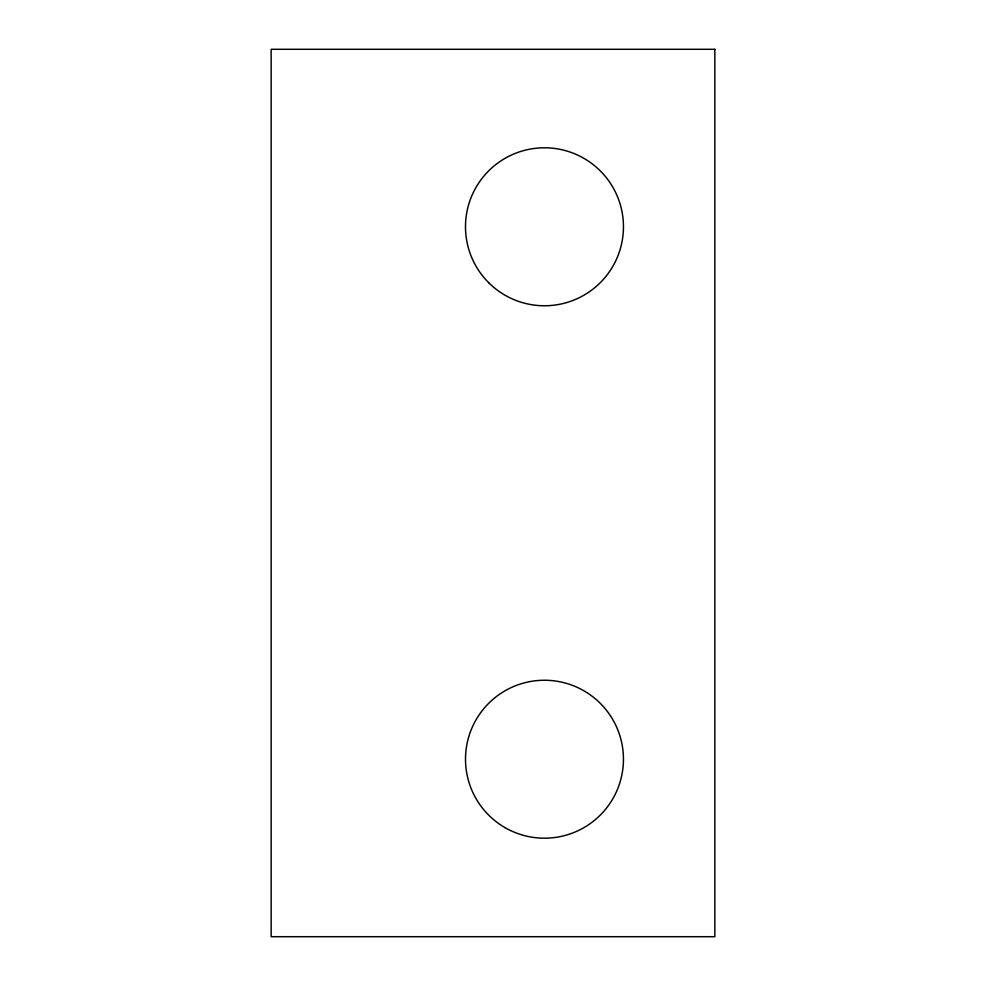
<?xml version="1.0" encoding="UTF-8"?>
<svg xmlns="http://www.w3.org/2000/svg" width="986" height="986" viewBox="0 0 986 986"><rect width="100%" height="100%" fill="white"/><g stroke="black" fill="none" stroke-linecap="round" stroke-linejoin="round"><path stroke-width="1.48" d="M714.85 49.3L271.15 49.3L271.15 936.7L714.85 936.7L714.85 49.3M488.625 282.625A78.979 78.979 0 0 0 620.761 247.227A78.979 78.979 0 0 0 524.022 150.488A78.979 78.979 0 0 0 488.625 282.625M504.98 827.611A78.979 78.979 0 0 0 623.448 759.22A78.979 78.979 0 0 0 504.98 690.829A78.979 78.979 0 0 0 504.98 827.611"/></g></svg>
